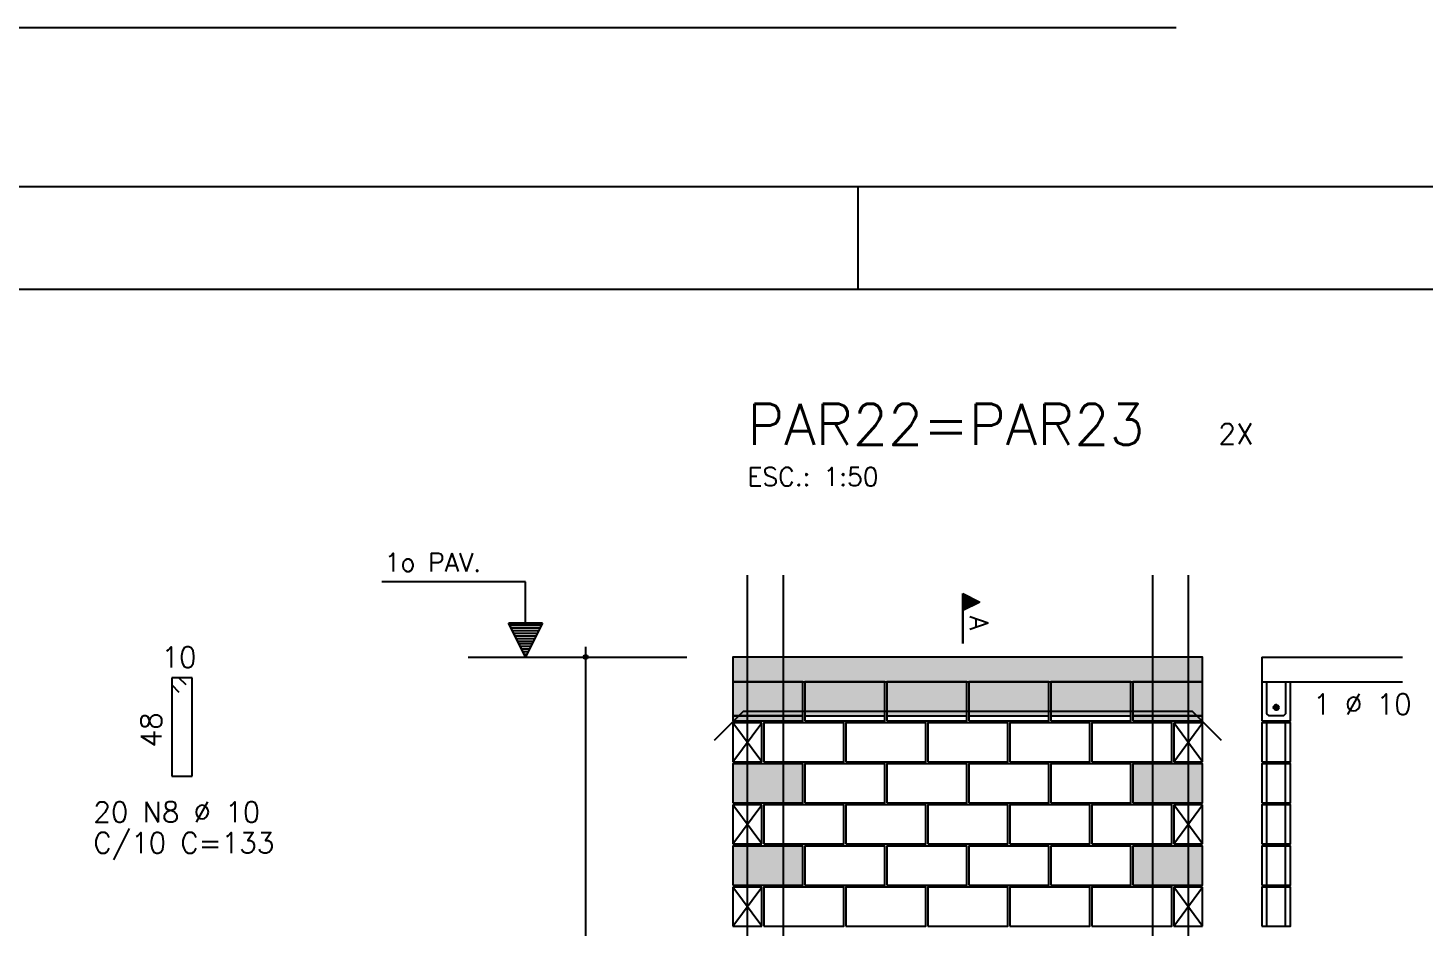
# Model space of a CAD drawing. Extents: x -2 to 121, y -2 to 61.
# Drawn here: x 34.65 to 48.27, y 52.19 to 60.95 of the extents above; entities that cross this region are included whole.
import ezdxf

# ---------------------------------------------------------------- set-up
doc = ezdxf.new("R2010")
doc.units = 0
doc.header["$MEASUREMENT"] = 0
doc.linetypes.add('HIDDEN', pattern=[0.375, 0.25, -0.125])
doc.layers.get('Defpoints').update_dxf_attribs({"linetype": 'CONTINUOUS'})
for name, color, linetype in [('ARQ_FOLHA', 7, 'CONTINUOUS'), ('PENA_01', 1, 'CONTINUOUS'), ('PENA_02', 2, 'CONTINUOUS'), ('PENA_03', 3, 'CONTINUOUS'), ('PENA_05', 5, 'CONTINUOUS'), ('PENA_06', 6, 'CONTINUOUS'), ('PENA_09', 254, 'CONTINUOUS'), ('PENA_11', 252, 'CONTINUOUS'), ('PENA_21', 100, 'CONTINUOUS')]:
    doc.layers.add(name, color=color, linetype=linetype)
doc.styles.get("Standard").update_dxf_attribs({"font": 'ROMANS.SHX'})

msp = doc.modelspace()

# ---------------------------------------------------------------- linework, layer by layer
at = {"layer": 'ARQ_FOLHA', "color": 1}
msp.add_line((42.75, 58.400001), (42.75, 59.400001), dxfattribs=at)
for points in [[(0, 0.000001), (118.9, 0.000001), (118.9, 59.400001), (0, 59.400001)], [(2.5, 1.000001), (117.9, 1.000001), (117.9, 58.400001), (2.5, 58.400001)]]:
    msp.add_lwpolyline(points, close=True, dxfattribs=at)
at = {"layer": 'Defpoints', "color": 8, "linetype": 'HIDDEN', "ltscale": 100}
msp.add_lwpolyline([(-1.95, 60.950001), (-1.95, -1.549999), (120.85, -1.549999), (120.85, 60.950001)], close=True, dxfattribs=at)
at = {"layer": 'PENA_01', "linetype": 'Continuous'}
for p, q in [((38.947114, 54.817301), (41.077978, 54.817301)), ((41.529284, 54.245287), (42.209284, 54.245287)), ((42.229284, 54.245287), (43.009284, 54.245287)), ((43.029284, 54.245287), (43.809284, 54.245287)), ((43.829284, 54.245287), (44.609284, 54.245287)), ((44.629284, 54.245287), (45.409284, 54.245287)), ((45.429284, 54.245287), (46.109284, 54.245287))]:
    msp.add_line(p, q, dxfattribs=at)
at = {"layer": 'PENA_02', "linetype": 'Continuous'}
for p, q in [((41.809284, 54.175287), (41.529284, 54.175287)), ((41.529284, 54.175287), (41.529284, 53.795287)), ((41.809284, 53.795287), (41.809284, 54.175287)), ((46.109284, 54.175287), (45.829284, 54.175287)), ((45.829284, 54.175287), (45.829284, 53.795287)), ((46.109284, 53.795287), (46.109284, 54.175287)), ((41.529284, 53.795287), (41.809284, 53.795287)), ((45.829284, 53.795287), (46.109284, 53.795287)), ((41.809284, 53.375287), (41.529284, 53.375287)), ((41.529284, 53.375287), (41.529284, 52.995287)), ((41.809284, 52.995287), (41.809284, 53.375287)), ((46.109284, 53.375287), (45.829284, 53.375287)), ((45.829284, 53.375287), (45.829284, 52.995287)), ((46.109284, 52.995287), (46.109284, 53.375287)), ((41.529284, 52.995287), (41.809284, 52.995287)), ((45.829284, 52.995287), (46.109284, 52.995287)), ((41.809284, 52.575287), (41.529284, 52.575287)), ((41.529284, 52.575287), (41.529284, 52.195287)), ((41.809284, 52.195287), (41.809284, 52.575287)), ((46.109284, 52.575287), (45.829284, 52.575287)), ((45.829284, 52.575287), (45.829284, 52.195287)), ((46.109284, 52.195287), (46.109284, 52.575287)), ((41.529284, 52.195287), (41.809284, 52.195287)), ((45.829284, 52.195287), (46.109284, 52.195287))]:
    msp.add_line(p, q, dxfattribs=at)
for points in [[(41.529284, 54.575287), (46.109284, 54.575287), (46.109284, 54.815287), (41.529284, 54.815287), (41.529284, 54.575287)], [(41.529284, 54.195287), (42.209284, 54.195287), (42.209284, 54.575287), (41.529284, 54.575287), (41.529284, 54.195287)], [(42.229284, 54.195287), (43.009284, 54.195287), (43.009284, 54.575287), (42.229284, 54.575287), (42.229284, 54.195287)], [(43.029284, 54.195287), (43.809284, 54.195287), (43.809284, 54.575287), (43.029284, 54.575287), (43.029284, 54.195287)], [(43.829284, 54.195287), (44.609284, 54.195287), (44.609284, 54.575287), (43.829284, 54.575287), (43.829284, 54.195287)], [(44.629284, 54.195287), (45.409284, 54.195287), (45.409284, 54.575287), (44.629284, 54.575287), (44.629284, 54.195287)], [(45.429284, 54.195287), (46.109284, 54.195287), (46.109284, 54.575287), (45.429284, 54.575287), (45.429284, 54.195287)], [(41.829284, 53.795287), (42.609284, 53.795287), (42.609284, 54.175287), (41.829284, 54.175287), (41.829284, 53.795287)], [(42.629284, 53.795287), (43.409284, 53.795287), (43.409284, 54.175287), (42.629284, 54.175287), (42.629284, 53.795287)], [(43.429284, 53.795287), (44.209284, 53.795287), (44.209284, 54.175287), (43.429284, 54.175287), (43.429284, 53.795287)], [(44.229284, 53.795287), (45.009284, 53.795287), (45.009284, 54.175287), (44.229284, 54.175287), (44.229284, 53.795287)], [(45.029284, 53.795287), (45.809284, 53.795287), (45.809284, 54.175287), (45.029284, 54.175287), (45.029284, 53.795287)], [(41.529284, 53.395287), (42.209284, 53.395287), (42.209284, 53.775287), (41.529284, 53.775287), (41.529284, 53.395287)], [(42.229284, 53.395287), (43.009284, 53.395287), (43.009284, 53.775287), (42.229284, 53.775287), (42.229284, 53.395287)], [(43.029284, 53.395287), (43.809284, 53.395287), (43.809284, 53.775287), (43.029284, 53.775287), (43.029284, 53.395287)], [(43.829284, 53.395287), (44.609284, 53.395287), (44.609284, 53.775287), (43.829284, 53.775287), (43.829284, 53.395287)], [(44.629284, 53.395287), (45.409284, 53.395287), (45.409284, 53.775287), (44.629284, 53.775287), (44.629284, 53.395287)], [(45.429284, 53.395287), (46.109284, 53.395287), (46.109284, 53.775287), (45.429284, 53.775287), (45.429284, 53.395287)], [(41.829284, 52.995287), (42.609284, 52.995287), (42.609284, 53.375287), (41.829284, 53.375287), (41.829284, 52.995287)], [(42.629284, 52.995287), (43.409284, 52.995287), (43.409284, 53.375287), (42.629284, 53.375287), (42.629284, 52.995287)], [(43.429284, 52.995287), (44.209284, 52.995287), (44.209284, 53.375287), (43.429284, 53.375287), (43.429284, 52.995287)], [(44.229284, 52.995287), (45.009284, 52.995287), (45.009284, 53.375287), (44.229284, 53.375287), (44.229284, 52.995287)], [(45.029284, 52.995287), (45.809284, 52.995287), (45.809284, 53.375287), (45.029284, 53.375287), (45.029284, 52.995287)], [(41.529284, 52.595287), (42.209284, 52.595287), (42.209284, 52.975287), (41.529284, 52.975287), (41.529284, 52.595287)], [(42.229284, 52.595287), (43.009284, 52.595287), (43.009284, 52.975287), (42.229284, 52.975287), (42.229284, 52.595287)], [(43.029284, 52.595287), (43.809284, 52.595287), (43.809284, 52.975287), (43.029284, 52.975287), (43.029284, 52.595287)], [(43.829284, 52.595287), (44.609284, 52.595287), (44.609284, 52.975287), (43.829284, 52.975287), (43.829284, 52.595287)], [(44.629284, 52.595287), (45.409284, 52.595287), (45.409284, 52.975287), (44.629284, 52.975287), (44.629284, 52.595287)], [(45.429284, 52.595287), (46.109284, 52.595287), (46.109284, 52.975287), (45.429284, 52.975287), (45.429284, 52.595287)], [(41.829284, 52.195287), (42.609284, 52.195287), (42.609284, 52.575287), (41.829284, 52.575287), (41.829284, 52.195287)], [(42.629284, 52.195287), (43.409284, 52.195287), (43.409284, 52.575287), (42.629284, 52.575287), (42.629284, 52.195287)], [(43.429284, 52.195287), (44.209284, 52.195287), (44.209284, 52.575287), (43.429284, 52.575287), (43.429284, 52.195287)], [(44.229284, 52.195287), (45.009284, 52.195287), (45.009284, 52.575287), (44.229284, 52.575287), (44.229284, 52.195287)], [(45.029284, 52.195287), (45.809284, 52.195287), (45.809284, 52.575287), (45.029284, 52.575287), (45.029284, 52.195287)]]:
    msp.add_lwpolyline(points, dxfattribs=at)
for radius in [0.02, 0.01]:
    msp.add_circle((40.09326, 54.817301), radius, dxfattribs=at)
at = {"layer": 'PENA_03', "linetype": 'Continuous'}
for p, q in [((39.506113, 55.549167), (38.106113, 55.549167)), ((39.506113, 55.149167), (39.506113, 55.549167)), ((39.507513, 55.149167), (39.507513, 55.550567)), ((43.770846, 54.950394), (43.770846, 55.436776)), ((43.770846, 55.436776), (43.936779, 55.35381)), ((43.771541, 55.435648), (43.935218, 55.35381)), ((43.771542, 55.435648), (43.771542, 55.271971)), ((43.78361, 55.430394), (43.78361, 55.277225)), ((43.796374, 55.424012), (43.796374, 55.283607)), ((43.809138, 55.41763), (43.809138, 55.289989)), ((43.936779, 55.35381), (43.771541, 55.271191)), ((43.935218, 55.35381), (43.771542, 55.271971)), ((43.821902, 55.411248), (43.821902, 55.296371)), ((43.834666, 55.404866), (43.834666, 55.302753)), ((43.84743, 55.398484), (43.84743, 55.309135)), ((43.860194, 55.392102), (43.860194, 55.315517)), ((43.872958, 55.38572), (43.872958, 55.321899)), ((43.885722, 55.379338), (43.885722, 55.328281)), ((43.898486, 55.372956), (43.898486, 55.334663)), ((43.911251, 55.366574), (43.911251, 55.341045)), ((43.924015, 55.360192), (43.924015, 55.347428)), ((39.506813, 54.817301), (39.34088, 55.149167)), ((39.34088, 55.149167), (39.506113, 55.149167)), ((39.506813, 54.820424), (39.343136, 55.147776)), ((39.670489, 55.147776), (39.343136, 55.147776)), ((39.672746, 55.149167), (39.506813, 54.817301)), ((39.670489, 55.147776), (39.506813, 54.820423)), ((39.507513, 55.149167), (39.672746, 55.149167)), ((43.771542, 55.271191), (43.771542, 54.950394)), ((39.659982, 55.123639), (39.353643, 55.123639)), ((39.647218, 55.098111), (39.366408, 55.098111)), ((39.634454, 55.072583), (39.379172, 55.072583)), ((39.621689, 55.047055), (39.391936, 55.047055)), ((39.608925, 55.021526), (39.4047, 55.021526)), ((39.596161, 54.995998), (39.417464, 54.995998)), ((39.583397, 54.97047), (39.430228, 54.97047)), ((39.570633, 54.944942), (39.442992, 54.944942)), ((39.557869, 54.919414), (39.455756, 54.919414)), ((39.545105, 54.893886), (39.46852, 54.893886)), ((40.09326, 48.876769), (40.09326, 54.917301)), ((39.532341, 54.868357), (39.481284, 54.868357)), ((39.519577, 54.842829), (39.494049, 54.842829)), ((46.68734, 54.815287), (46.68734, 54.195287)), ((46.68734, 54.815287), (48.058019, 54.815287)), ((46.68734, 54.575287), (48.058019, 54.575287)), ((41.529284, 53.795287), (41.809284, 54.175287)), ((41.809284, 53.795287), (41.529284, 54.175287)), ((45.829284, 53.795287), (46.109284, 54.175287)), ((46.109284, 53.795287), (45.829284, 54.175287)), ((46.73734, 53.795287), (46.73734, 54.175287)), ((46.91734, 53.795287), (46.91734, 54.175287)), ((46.73734, 53.395287), (46.73734, 53.775287)), ((46.91734, 53.395287), (46.91734, 53.775287)), ((41.529284, 52.995287), (41.809284, 53.375287)), ((41.809284, 52.995287), (41.529284, 53.375287)), ((45.829284, 52.995287), (46.109284, 53.375287)), ((46.109284, 52.995287), (45.829284, 53.375287)), ((46.73734, 52.995287), (46.73734, 53.375287)), ((46.91734, 52.995287), (46.91734, 53.375287)), ((46.73734, 52.595287), (46.73734, 52.975287)), ((46.91734, 52.595287), (46.91734, 52.975287)), ((41.529284, 52.195287), (41.809284, 52.575287)), ((41.809284, 52.195287), (41.529284, 52.575287)), ((45.829284, 52.195287), (46.109284, 52.575287)), ((46.109284, 52.195287), (45.829284, 52.575287)), ((46.73734, 52.195287), (46.73734, 52.575287)), ((46.91734, 52.195287), (46.91734, 52.575287))]:
    msp.add_line(p, q, dxfattribs=at)
for points in [[(46.68734, 54.195287), (46.96734, 54.195287), (46.96734, 54.575287)], [(46.91734, 54.575287), (46.91734, 54.265287), (46.89734, 54.245287), (46.75734, 54.245287), (46.73734, 54.265287), (46.73734, 54.575287)], [(46.851889, 54.326277), (46.849727, 54.336445), (46.843617, 54.344856), (46.834614, 54.350053), (46.824276, 54.35114), (46.814389, 54.347928), (46.806663, 54.340972), (46.802435, 54.331475), (46.802435, 54.321079), (46.806663, 54.311582), (46.814389, 54.304626), (46.824276, 54.301414), (46.834614, 54.302501), (46.843617, 54.307698), (46.849727, 54.316109), (46.851889, 54.326277)], [(46.68734, 53.795287), (46.96734, 53.795287), (46.96734, 54.175287), (46.68734, 54.175287), (46.68734, 53.795287)], [(46.68734, 53.395287), (46.96734, 53.395287), (46.96734, 53.775287), (46.68734, 53.775287), (46.68734, 53.395287)], [(46.68734, 52.995287), (46.96734, 52.995287), (46.96734, 53.375287), (46.68734, 53.375287), (46.68734, 52.995287)], [(46.68734, 52.595287), (46.96734, 52.595287), (46.96734, 52.975287), (46.68734, 52.975287), (46.68734, 52.595287)], [(46.68734, 52.195287), (46.96734, 52.195287), (46.96734, 52.575287), (46.68734, 52.575287), (46.68734, 52.195287)]]:
    msp.add_lwpolyline(points, dxfattribs=at)
msp.add_circle((46.826889, 54.326277), 0.025, dxfattribs=at)
for points in [[(46.851889, 54.326277), (46.806663, 54.340972), (46.802435, 54.331475)], [(46.851889, 54.326277), (46.802435, 54.331475), (46.802435, 54.321079)], [(46.851889, 54.326277), (46.814389, 54.347928), (46.803396, 54.334827)], [(46.851889, 54.326277), (46.803396, 54.334827), (46.803396, 54.317726)], [(46.851889, 54.326277), (46.814389, 54.347928), (46.806663, 54.340972)], [(46.851889, 54.326277), (46.824276, 54.35114), (46.814389, 54.347928)], [(46.851889, 54.326277), (46.83123, 54.350897), (46.814389, 54.347928)], [(46.851889, 54.326277), (46.834614, 54.350053), (46.824276, 54.35114)], [(46.851889, 54.326277), (46.84604, 54.342347), (46.83123, 54.350897)], [(46.851889, 54.326277), (46.843617, 54.344856), (46.834614, 54.350053)], [(46.851889, 54.326277), (46.849727, 54.336445), (46.843617, 54.344856)], [(46.851889, 54.326277), (46.802435, 54.321079), (46.806663, 54.311582)], [(46.851889, 54.326277), (46.803396, 54.317726), (46.814389, 54.304626)], [(46.851889, 54.326277), (46.806663, 54.311582), (46.814389, 54.304626)], [(46.851889, 54.326277), (46.814389, 54.304626), (46.83123, 54.301657)], [(46.851889, 54.326277), (46.814389, 54.304626), (46.824276, 54.301414)], [(46.851889, 54.326277), (46.824276, 54.301414), (46.834614, 54.302501)], [(46.851889, 54.326277), (46.83123, 54.301657), (46.84604, 54.310207)], [(46.851889, 54.326277), (46.834614, 54.302501), (46.843617, 54.307698)], [(46.851889, 54.326277), (46.843617, 54.307698), (46.849727, 54.316109)], [(46.851889, 54.326277), (46.84604, 54.310207), (46.851889, 54.326277)], [(46.851889, 54.326277), (46.849727, 54.316109), (46.851889, 54.326277)]]:
    msp.add_solid(points, dxfattribs=at)
at = {"layer": 'PENA_05', "linetype": 'Continuous'}
for p, q in [((36.125672, 54.616067), (36.055672, 54.616067)), ((36.055672, 54.616067), (36.055672, 53.656067)), ((36.255672, 54.616067), (36.055672, 54.616067)), ((36.055672, 54.616067), (36.055672, 54.546067)), ((36.195672, 54.546067), (36.125672, 54.616067)), ((36.255672, 53.656067), (36.255672, 54.616067)), ((36.055672, 54.546067), (36.125672, 54.476067)), ((41.629284, 54.285287), (41.346442, 54.002444)), ((46.009284, 54.285287), (41.629284, 54.285287)), ((46.292127, 54.002444), (46.009284, 54.285287)), ((36.055672, 53.656067), (36.255672, 53.656067))]:
    msp.add_line(p, q, dxfattribs=at)
for points in [[(41.669284, 55.615287), (41.669284, 48.975287)], [(42.019284, 55.615287), (42.019284, 48.975287)], [(45.619284, 55.615287), (45.619284, 48.975287)], [(45.969284, 55.615287), (45.969284, 48.975287)]]:
    msp.add_lwpolyline(points, dxfattribs=at)
at = {"layer": 'PENA_09', "linetype": 'Continuous'}
for points in [[(41.529284, 54.245287), (42.209284, 54.245287), (42.209284, 54.575287), (41.529284, 54.575287), (41.529284, 54.245287)], [(42.229284, 54.245287), (43.009284, 54.245287), (43.009284, 54.575287), (42.229284, 54.575287), (42.229284, 54.245287)], [(43.029284, 54.245287), (43.809284, 54.245287), (43.809284, 54.575287), (43.029284, 54.575287), (43.029284, 54.245287)], [(43.829284, 54.245287), (44.609284, 54.245287), (44.609284, 54.575287), (43.829284, 54.575287), (43.829284, 54.245287)], [(44.629284, 54.245287), (45.409284, 54.245287), (45.409284, 54.575287), (44.629284, 54.575287), (44.629284, 54.245287)], [(45.429284, 54.245287), (46.109284, 54.245287), (46.109284, 54.575287), (45.429284, 54.575287), (45.429284, 54.245287)]]:
    msp.add_lwpolyline(points, dxfattribs=at)
for points in [[(41.529284, 54.245287), (42.209284, 54.245287), (42.209284, 54.575287)], [(41.529284, 54.245287), (42.209284, 54.575287), (41.529284, 54.575287)], [(41.529284, 54.245287), (41.529284, 54.575287), (41.529284, 54.245287)], [(42.229284, 54.245287), (43.009284, 54.245287), (43.009284, 54.575287)], [(42.229284, 54.245287), (43.009284, 54.575287), (42.229284, 54.575287)], [(42.229284, 54.245287), (42.229284, 54.575287), (42.229284, 54.245287)], [(43.029284, 54.245287), (43.809284, 54.245287), (43.809284, 54.575287)], [(43.029284, 54.245287), (43.809284, 54.575287), (43.029284, 54.575287)], [(43.029284, 54.245287), (43.029284, 54.575287), (43.029284, 54.245287)], [(43.829284, 54.245287), (44.609284, 54.245287), (44.609284, 54.575287)], [(43.829284, 54.245287), (44.609284, 54.575287), (43.829284, 54.575287)], [(43.829284, 54.245287), (43.829284, 54.575287), (43.829284, 54.245287)], [(44.629284, 54.245287), (45.409284, 54.245287), (45.409284, 54.575287)], [(44.629284, 54.245287), (45.409284, 54.575287), (44.629284, 54.575287)], [(44.629284, 54.245287), (44.629284, 54.575287), (44.629284, 54.245287)], [(45.429284, 54.245287), (46.109284, 54.245287), (46.109284, 54.575287)], [(45.429284, 54.245287), (46.109284, 54.575287), (45.429284, 54.575287)], [(45.429284, 54.245287), (45.429284, 54.575287), (45.429284, 54.245287)]]:
    msp.add_solid(points, dxfattribs=at)
at = {"layer": 'PENA_11', "linetype": 'Continuous'}
for points in [[(41.529284, 54.575287), (46.109284, 54.575287), (46.109284, 54.815287)], [(41.529284, 54.575287), (46.109284, 54.815287), (41.529284, 54.815287)], [(41.529284, 54.575287), (41.529284, 54.815287), (41.529284, 54.575287)]]:
    msp.add_solid(points, dxfattribs=at)
at = {"layer": 'PENA_21', "linetype": 'Continuous'}
for points in [[(41.529284, 54.195287), (42.209284, 54.195287), (42.209284, 54.245287), (41.529284, 54.245287), (41.529284, 54.195287)], [(45.429284, 54.195287), (46.109284, 54.195287), (46.109284, 54.245287), (45.429284, 54.245287), (45.429284, 54.195287)], [(41.529284, 53.395287), (42.209284, 53.395287), (42.209284, 53.775287), (41.529284, 53.775287), (41.529284, 53.395287)], [(45.429284, 53.395287), (46.109284, 53.395287), (46.109284, 53.775287), (45.429284, 53.775287), (45.429284, 53.395287)], [(41.529284, 52.595287), (42.209284, 52.595287), (42.209284, 52.975287), (41.529284, 52.975287), (41.529284, 52.595287)], [(45.429284, 52.595287), (46.109284, 52.595287), (46.109284, 52.975287), (45.429284, 52.975287), (45.429284, 52.595287)]]:
    msp.add_lwpolyline(points, dxfattribs=at)
for points in [[(41.529284, 54.195287), (42.209284, 54.195287), (42.209284, 54.245287)], [(41.529284, 54.195287), (42.209284, 54.245287), (41.529284, 54.245287)], [(41.529284, 54.195287), (41.529284, 54.245287), (41.529284, 54.195287)], [(45.429284, 54.195287), (46.109284, 54.195287), (46.109284, 54.245287)], [(45.429284, 54.195287), (46.109284, 54.245287), (45.429284, 54.245287)], [(45.429284, 54.195287), (45.429284, 54.245287), (45.429284, 54.195287)], [(41.529284, 53.395287), (42.209284, 53.395287), (42.209284, 53.775287)], [(41.529284, 53.395287), (42.209284, 53.775287), (41.529284, 53.775287)], [(41.529284, 53.395287), (41.529284, 53.775287), (41.529284, 53.395287)], [(45.429284, 53.395287), (46.109284, 53.395287), (46.109284, 53.775287)], [(45.429284, 53.395287), (46.109284, 53.775287), (45.429284, 53.775287)], [(45.429284, 53.395287), (45.429284, 53.775287), (45.429284, 53.395287)], [(41.529284, 52.595287), (42.209284, 52.595287), (42.209284, 52.975287)], [(41.529284, 52.595287), (42.209284, 52.975287), (41.529284, 52.975287)], [(41.529284, 52.595287), (41.529284, 52.975287), (41.529284, 52.595287)], [(45.429284, 52.595287), (46.109284, 52.595287), (46.109284, 52.975287)], [(45.429284, 52.595287), (46.109284, 52.975287), (45.429284, 52.975287)], [(45.429284, 52.595287), (45.429284, 52.975287), (45.429284, 52.595287)]]:
    msp.add_solid(points, dxfattribs=at)

# ---------------------------------------------------------------- texts
at = {"layer": 'PENA_02', "linetype": 'Continuous'}
msp.add_text('2X', height=0.2, dxfattribs=at).set_placement((46.26416, 56.893808))
at = {"layer": 'PENA_03', "linetype": 'Continuous'}
for s, height, p in [('ESC.: 1:50', 0.18, (41.669284, 56.485287)), ('1o PAV.', 0.18, (38.131819, 55.65104)), ('10', 0.2, (35.955672, 54.716067)), ('1 %%c 10', 0.2, (47.188159, 54.258986)), ('20 N8 %%c 10', 0.2, (35.291008, 53.206692)), ('C/10 C=133', 0.2, (35.291008, 52.906692))]:
    msp.add_text(s, height=height, dxfattribs=at).set_placement(p)
for s, height, rotation, p in [('A', 0.18, 270, (43.837875, 55.218377)), ('48', 0.2, 90, (35.955672, 53.936067))]:
    msp.add_text(s, height=height, rotation=rotation, dxfattribs=at).set_placement(p)
at = {"layer": 'PENA_06', "linetype": 'Continuous'}
msp.add_text('PAR22=PAR23', height=0.4, dxfattribs=at).set_placement((41.669284, 56.885287))

doc.saveas('drawing.dxf')
